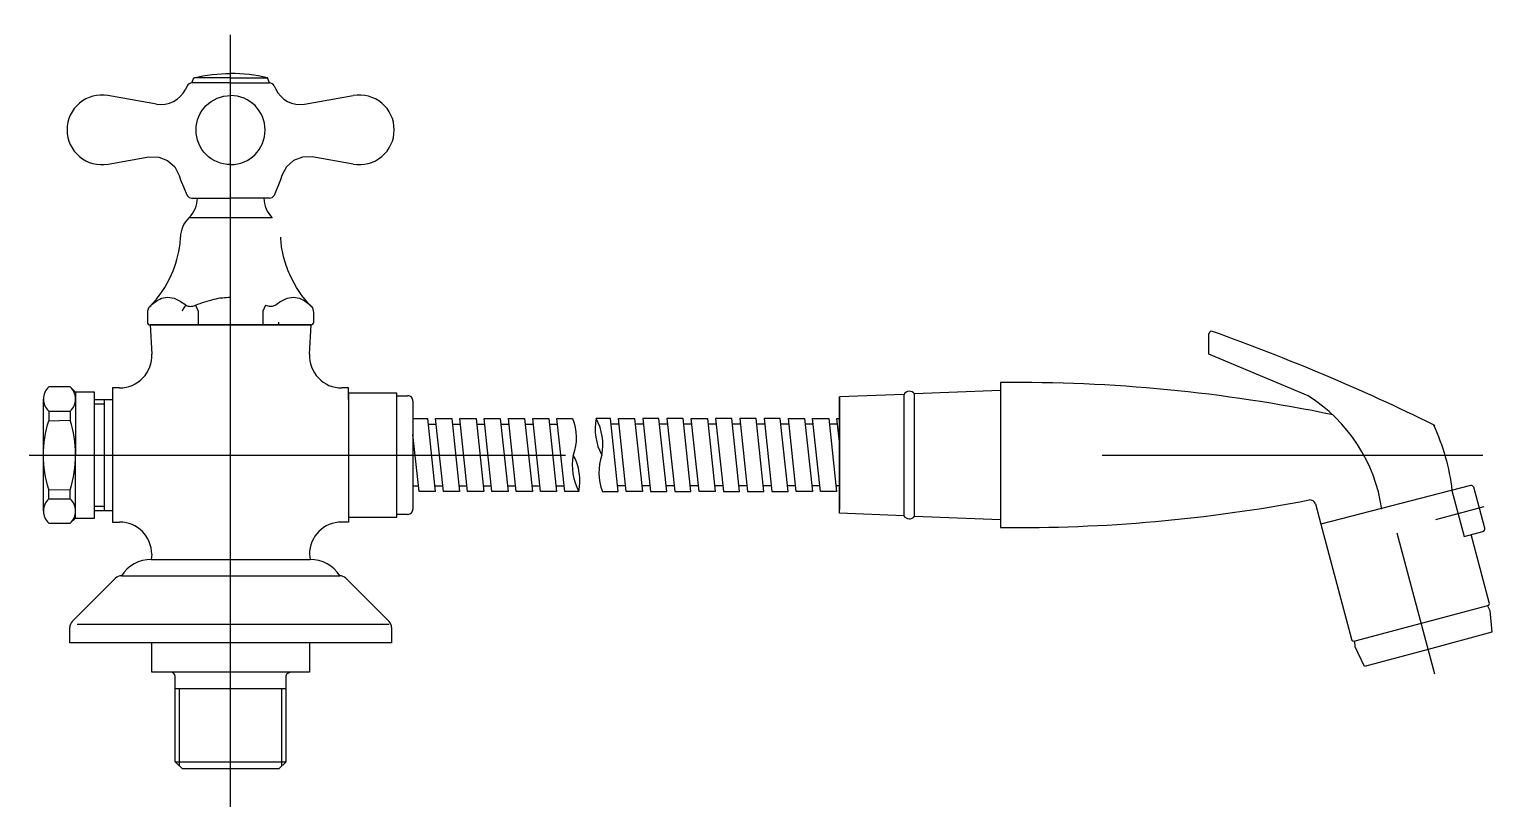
# Model space of a CAD drawing. Extents: x 4.081 to 4.354, y -0.005 to 0.139.
import ezdxf

# ---------------------------------------------------------------- set-up
doc = ezdxf.new("R2010")
doc.units = 0
doc.header["$LTSCALE"] = 0.2
doc.header["$MEASUREMENT"] = 0
doc.linetypes.add('AXES', pattern=[0.5400000065565109, 0.300000011920929, -0.07999999821186066, 0.07999999821186066, -0.07999999821186066])
doc.linetypes.add('CONTINU', pattern=[0])
doc.layers.get('0').update_dxf_attribs({"linetype": 'CONTINUOUS'})
doc.layers.add('DECA_EIXOS', color=5, linetype='AXES')

msp = doc.modelspace()

# ---------------------------------------------------------------- linework, layer by layer
at = {"linetype": 'CONTINU'}
for p, q in [((4.110875094163283, 0.1289253806605435), (4.110561037457999, 0.1282786131894331)), ((4.118999084015734, 0.1294884751065086), (4.111774489390388, 0.1294884745671425)), ((4.118999084015734, 0.1294884751065086), (4.126223678641079, 0.1294884745671424)), ((4.127123073868183, 0.1289253806605438), (4.1274022710131, 0.1283504028672956)), ((4.105201932123594, 0.1255414903613573), (4.096129768164085, 0.1271393780718603)), ((4.132801138691126, 0.1255423538926101), (4.141868399867382, 0.1271393780718603)), ((4.09615953587867, 0.1143428114772563), (4.10377614801359, 0.1156858221818887)), ((4.10377614801359, 0.1156858221818887), (4.105594361833868, 0.1156711175228769)), ((4.105594361833868, 0.1156711175228769), (4.10725256711993, 0.1150282886173934)), ((4.10725256711993, 0.1150282886173934), (4.108585189893158, 0.1138398092479186)), ((4.130745600911538, 0.1150282886173934), (4.129412978138309, 0.1138398092479186)), ((4.132403806197599, 0.1156711175228769), (4.130745600911538, 0.1150282886173934)), ((4.134222020017877, 0.1156858221818887), (4.132403806197599, 0.1156711175228769)), ((4.141838632152797, 0.1143428114772563), (4.134222020017877, 0.1156858221818887)), ((4.108585189893158, 0.1138398092479186), (4.109431795979289, 0.1122042351628921)), ((4.109431795979289, 0.1122042351628921), (4.109676282016589, 0.1114417732956559)), ((4.128566372052179, 0.1122042351628921), (4.128321886014878, 0.1114417732956559)), ((4.129412978138309, 0.1138398092479186), (4.128566372052179, 0.1122042351628921)), ((4.109676282016589, 0.1114417732956559), (4.110900795344184, 0.1085263619509637)), ((4.128321886014878, 0.1114417732956559), (4.127097372687283, 0.1085263619509637)), ((4.111770663949427, 0.1080194434775553), (4.118999084015734, 0.1080194445486686)), ((4.12622750408204, 0.1080194434775553), (4.118999084015734, 0.1080194445486686)), ((4.109564370807779, 0.0995125363551566), (4.109653257299282, 0.1007091028855406)), ((4.103499071644631, 0.08671604638922581), (4.103499071644631, 0.08488320765080161)), ((4.103998844464476, 0.08438343486587507), (4.118999084015734, 0.08438343591393987)), ((4.105999025055215, 0.08438343591393987), (4.103998854445381, 0.08438343486577447)), ((4.103999077531461, 0.08438343491793227), (4.104282873367061, 0.07892617731911035)), ((4.118999084015734, 0.08438343591393987), (4.133999082865646, 0.084383434865713)), ((4.133713651017677, 0.07892819042753114), (4.133999082865646, 0.084383434865713)), ((4.30138900068335, 0.07894795628620266), (4.301388999082476, 0.08269049414175636)), ((4.319888973228574, 0.07115372785714497), (4.30138900068335, 0.07894795628620266)), ((4.089117781410581, 0.07281458860273428), (4.090067591116052, 0.07186454596176606)), ((4.09829093820399, 0.0726145714443501), (4.096999083078785, 0.07261457693109517)), ((4.096999083078785, 0.07261457693109517), (4.096999083078785, 0.04761456856552268)), ((4.140999088968154, 0.07261457693109517), (4.139705556974779, 0.07261457693109517)), ((4.140999088968154, 0.07044457763447155), (4.140999088968154, 0.07261457693109517)), ((4.149999091176666, 0.07167136561212145), (4.140999088968154, 0.07167136561212145)), ((4.140999088968154, 0.07167136561212145), (4.140999088968154, 0.04855777586902425)), ((4.149999091176666, 0.04855777586902425), (4.149999091176666, 0.07167136561212145)), ((4.149999091176666, 0.0711713650432628), (4.151999087727532, 0.07117136846039077)), ((4.244499116373774, 0.07143113967640291), (4.232499108744375, 0.0709696026257665)), ((4.232499108744375, 0.0709696026257665), (4.232499108744374, 0.0499540699763928)), ((4.244499116373774, 0.07143113967640291), (4.244499116373774, 0.04879801840168524)), ((4.246499032937982, 0.04872098199637799), (4.246499119065987, 0.07150806026770143)), ((4.262499124806269, 0.07212344955181907), (4.246499119065987, 0.07150806026770143)), ((4.262499088667021, 0.07361450417077434), (4.262499112097169, 0.04661458092158329)), ((4.084099065591401, 0.04966894323216312), (4.084099065591401, 0.07056020025654071)), ((4.149999091176666, 0.05111455447790866), (4.149999091176666, 0.06911468136683256)), ((4.152999093961879, 0.07017136372563156), (4.152999089758397, 0.0500578002549012)), ((4.321251200476656, 0.05101273277792411), (4.322267697084413, 0.0472191248682311)), ((4.096999083078785, 0.04761456856552268), (4.098299068094382, 0.0476145720790608)), ((4.140999088968154, 0.04855777586902425), (4.149999091176666, 0.04855777586902425)), ((4.151998475880906, 0.04905777543401488), (4.149999091176666, 0.04905777543401488)), ((4.104299074418693, 0.04161459233355397), (4.104195282996563, 0.040614577667258)), ((4.104195282996563, 0.040614577667258), (4.133802877003959, 0.040614577667258)), ((4.089467689567293, 0.02908322155191112), (4.097530312249047, 0.03714599184919524)), ((4.098661769631765, 0.03761466849221803), (4.139336390368757, 0.03761466849221803)), ((4.140467819427536, 0.03714602017342152), (4.148530488658645, 0.0290832073416132)), ((4.088999082007991, 0.0251145630442435), (4.088999069998263, 0.02795185241358634)), ((4.090413877403289, 0.02861454694889341), (4.148530480423619, 0.02861454694889341)), ((4.148999094048905, 0.02795414613528043), (4.148999082008004, 0.0251145630442435)), ((4.148999082008004, 0.0251145630442435), (4.088999082007991, 0.0251145630442435)), ((4.104299074920686, 0.01961454273264567), (4.104299074920686, 0.0251145630442435)), ((4.133699085079837, 0.0251145630442435), (4.133699085079837, 0.01961454273264567)), ((4.133699085079837, 0.01961454273264566), (4.104299074920686, 0.01961454273264567)), ((4.108669065075418, 0.002944555047425819), (4.108669045683389, 0.0188145445191398))]:
    msp.add_line(p, q, dxfattribs=at)
at = {"linetype": 'CONTINUOUS'}
msp.add_line((4.089117781410581, 0.07281458860273428), (4.085080501746443, 0.07281458860273426), dxfattribs=at)
at = {"linetype": 'CONTINU'}
for points in [[(4.112148644096347, 0.1304533369109837, -0.05765629242710601), (4.118999084015734, 0.1312458671089997, -0.05765629242710601)], [(4.12584952393512, 0.1304533369109837, 0.05765629242710601), (4.118999084015734, 0.1312458671089997, 0.05765629242710601)], [(4.118999084015734, 0.1142644981308097, -0.9999999999999999), (4.118999084015734, 0.1271397230892741)], [(4.118999084015734, 0.1142644981308097, 0.9999999999999999), (4.118999084015734, 0.1271397230892741)], [(4.111226165925943, 0.1043498511741305, 0.2076135175467813), (4.112797312747478, 0.1080194454676522)], [(4.125199107499486, 0.108019443629944, 0.2074519077436906), (4.12677199407458, 0.1043498511741305)], [(4.134040191408, 0.08783629624517826, -0.09014335055346959), (4.130027666614969, 0.0937593606018879, -0.04339917162776492), (4.128865026808776, 0.09715345851368919, -0.03273134281166447), (4.128433789192743, 0.09951252430874014), (4.128344910732184, 0.1007091028855406, 0.2051591314793661)], [(4.103957976623467, 0.08783629624517826, -0.07262920705794157), (4.105788855242904, 0.08918192312496329, -0.1149541009165692), (4.107264428824659, 0.08953987435879415, -0.1037505692941834), (4.108829876704065, 0.08918308961962272, -0.05644691816175443), (4.110721003467636, 0.08804430774120738)], [(4.110721003467636, 0.08804430774120738, 0.1577771226322089), (4.1114785303196, 0.08783630628385865, 0.09477514020544867), (4.112471958129408, 0.08804430774120738)], [(4.112471958129408, 0.08804430774120738, -0.04028064610115365), (4.115947574141319, 0.08917996156681822, -0.05637284102600388), (4.118999084015734, 0.08953995065276499, -0.0563721550615822)], [(4.127277156532887, 0.08804430774120738, -0.05645481543322089), (4.129168291327401, 0.08918308961962272, -0.1037474794130499), (4.130733731175863, 0.08953987435879415, -0.1149500397753835), (4.132209192324397, 0.08918197934157339, -0.0714160111048912), (4.134040191408, 0.08783629624517826)], [(4.133999082865646, 0.084383434865713, 0.4144785996252233), (4.134499078602946, 0.08488343679484782), (4.134499088349, 0.08671474894706498, 0.1967339295023739), (4.134040191408, 0.08783629624517826)], [(4.089117562529236, 0.06829195242987762, 0.4340420355016603), (4.089117781410581, 0.07281458860273428)], [(4.085080559417981, 0.05371330696670573, -0.07622068521801986), (4.084099039490832, 0.06011457258075883, -0.07619961774658818), (4.085080023183779, 0.06651413036404431, 0.07619961774658818)], [(4.090099050605467, 0.0601879672873392, 0.0758691494257335), (4.089117562529236, 0.0666190322470426)], [(4.183923717833135, 0.05331656990821709), (4.18129152108142, 0.05331657013784898), (4.179836799846538, 0.06691250207640215), (4.182766085714923, 0.06691250207640215, -0.1751938654082415), (4.182890853166439, 0.06011457253655551, 0.1751938654082415)], [(4.18716139226075, 0.06691257671770523, 0.1773046680596208), (4.188194252429697, 0.06011455628514085)], [(4.188194252429697, 0.06011455628514085, 0.1751957412176047), (4.188319024668005, 0.05331664291828169), (4.191248310920242, 0.05331664291828169), (4.18979359068923, 0.06691257485683486), (4.18716139226075, 0.06691257671770523)], [(4.188194252429697, 0.06011455628514085, 0.1773048822201931), (4.18716139226075, 0.06691257671770523)], [(4.343238407404994, 0.06577692255335324, -0.07809737376403413), (4.346689000160531, 0.05352987441565875), (4.348992495295232, 0.04493312861988623), (4.35244811133429, 0.04585906000315817, 0.4142037731330859), (4.35280165114316, 0.0464714268983051), (4.350756972438112, 0.05410224452109171, 0.4142053477921198), (4.350144613980302, 0.05445580274544418), (4.322267697084413, 0.0472191248682311)], [(4.343480449481802, 0.06552810277640668, 0.176366969053203), (4.343238407404994, 0.06577692255335324)], [(4.089117562529236, 0.05361011282606841, 0.07586912241849204), (4.090099050605467, 0.0601879672873392)], [(4.182890853166439, 0.06011457253655551, 0.1773045608150544), (4.183923717833135, 0.05331656990821709)], [(4.183923717833135, 0.05331656990821709, 0.1773045695698806), (4.182890853166439, 0.06011457253655551)], [(4.085080657601917, 0.0519371321268931, 0.4340351008751055), (4.085080357104327, 0.04741469013121722), (4.089117841536543, 0.04741461110733514)], [(4.089117841536543, 0.04741461110733514, 0.4340348437298808), (4.089117557138799, 0.05193719609824471)], [(4.140999088968154, 0.04978458292016685), (4.140999088968154, 0.04761456856552268), (4.139699083875197, 0.04761466694459034, 0.414212704349349), (4.133698982685322, 0.04161458333185047), (4.133802877003959, 0.040614577667258)], [(4.244499111304458, 0.04879801859666348, 0.537393157847602), (4.246499110618265, 0.04872109010243011)], [(4.322267697084413, 0.0472191248682311), (4.327964519298572, 0.02576508144421617, 0.4156431306520223), (4.328577486257562, 0.02540911654031076)], [(4.353305225176287, 0.0320348431816375, 0.414212665348282), (4.353658838356571, 0.03264718010644765), (4.350274763121084, 0.04527671193709985)], [(4.139336390368757, 0.03761466849221803, 0.2679433752068242), (4.133802877003959, 0.040614577667258)], [(4.12932908689416, 0.002944555047425819), (4.129328986384724, 0.01881450479427506, -0.4142382892810837), (4.130129081379579, 0.01961466733776581, 0.4142382892810837)]]:
    msp.add_lwpolyline(points, format="xyb", dxfattribs=at)
for points in [[(4.111772395778619, 0.1294884745669861), (4.112148644096347, 0.1304533369109837)], [(4.118999084015734, 0.130453352418235), (4.112148644096347, 0.1304533369109837)], [(4.118999084015734, 0.130453352418235), (4.12584952393512, 0.1304533369109837)], [(4.126225772252848, 0.1294884745669861), (4.12584952393512, 0.1304533369109837)], [(4.113531922312736, 0.1080194437385401), (4.118999084015734, 0.1080194445486686)], [(4.124466245718732, 0.1080194437385401), (4.118999084015734, 0.1080194445486686)], [(4.12677199407458, 0.1043498511741305), (4.111226165925943, 0.1043498511741305)], [(4.103957976623467, 0.08783629624517826), (4.104169773597849, 0.08802118767288654)], [(4.110721003467636, 0.08804430774120738), (4.110392080081974, 0.08773705385100115), (4.110138117530401, 0.08736181600956631), (4.109981128631241, 0.0869398179949495)], [(4.112471958129408, 0.08804430774120738), (4.11298112802892, 0.0869398179949495), (4.11298112802892, 0.08438343486583796)], [(4.125526209902058, 0.08804430774120738), (4.125017031971602, 0.08693982602589381), (4.125017031971602, 0.08438343486576641)], [(4.125526209902058, 0.08804430774120738), (4.126211072770004, 0.08785823276953147), (4.126818621737181, 0.08786103356135581), (4.127277156532887, 0.08804430774120738)], [(4.133804282419211, 0.08804430774120738), (4.134040191408, 0.08783629624517826)], [(4.127584015555115, 0.08438343486575116), (4.127802364228164, 0.0844515624144298), (4.127958019990571, 0.08463128892463721), (4.128017031369281, 0.08488343648279852)], [(4.133999082865646, 0.084383434865713), (4.103999077534168, 0.08438343486589135)], [(4.131999134945308, 0.08438343591393987), (4.133999082865646, 0.084383434865713)], [(4.093599070376507, 0.07044457763447155), (4.093599070376507, 0.07186457607780718), (4.090067591116052, 0.07186454596176606)], [(4.090067591116052, 0.07186454596176606), (4.090099050605467, 0.0601879672873392)], [(4.244499111304458, 0.04879801859666348), (4.232499108744374, 0.04925956796755231), (4.232499108744374, 0.07096960262576647)], [(4.085080610929, 0.06829205499452996), (4.085080023183779, 0.06651413036404431)], [(4.085080610929, 0.06829205499452996), (4.089117562529236, 0.06829195242987762)], [(4.089117562529236, 0.06829195242987762), (4.089117562529236, 0.0666190322470426)], [(4.090067558992275, 0.04836455436079012), (4.093599070376507, 0.04836455436079012), (4.093599070376507, 0.07044457763447155)], [(4.093599070376507, 0.07044457763447155), (4.096999083078785, 0.07044457763447155)], [(4.093599070376507, 0.06964458917226138), (4.095499063302585, 0.06964458917226138)], [(4.095499063302585, 0.04978458292016685), (4.095499063302585, 0.07044457763447155)], [(4.085080023183779, 0.06651413036404431), (4.089117562529236, 0.0666190322470426)], [(4.152999090574346, 0.06691250207640215), (4.155699660229303, 0.06691250207640215), (4.157154457758154, 0.05331657013784898), (4.154137352449117, 0.05331657013784898), (4.152999090574346, 0.06395418127189897)], [(4.155810141930027, 0.06587997009299894), (4.157318721610523, 0.06587997009299894)], [(4.160335856110192, 0.06587997009299894), (4.161844440888488, 0.06587997009299894)], [(4.164861506042803, 0.06587997009299894), (4.166370159084126, 0.06587997009299894)], [(4.169387212192025, 0.06587997009299894), (4.170895818736546, 0.06587997009299894)], [(4.173912946449551, 0.06587997009299894), (4.175421520785234, 0.06587997009299894)], [(4.178438571054526, 0.06587997009299894), (4.17994727753179, 0.06587997009299894)], [(4.191412705353915, 0.06587997009299894), (4.189904075401557, 0.06587997009299894)], [(4.195938326174353, 0.06587997009299894), (4.194429813134483, 0.06587997009299894)], [(4.200464074749519, 0.06587997009299894), (4.198955466618772, 0.06587997009299894)], [(4.204989794165027, 0.06587997009299894), (4.203481156045064, 0.06587997009299894)], [(4.209515431683511, 0.06587997009299894), (4.20800688975145, 0.06587997009299894)], [(4.214041143662156, 0.06587997009299894), (4.212532549931055, 0.06587997009299894)], [(4.218566813754134, 0.06587997009299894), (4.217058248049332, 0.06587997009299894)], [(4.223092502408546, 0.06587997009299894), (4.221583940742231, 0.06587997009299894)], [(4.227618193928801, 0.06587997009299894), (4.226109629749453, 0.06587997009299894)], [(4.232143884016133, 0.06587997009299894), (4.230635319836785, 0.06587997009299894)], [(4.232499108744374, 0.06256020183325765), (4.232033390268993, 0.066912578872307), (4.232499108744374, 0.06691257385296683)], [(4.090067558992275, 0.04836455436079012), (4.090099050605467, 0.0601879672873392)], [(4.085080559417981, 0.05371330696670573), (4.089117562529236, 0.05361011282606841)], [(4.085080657601917, 0.0519371321268931), (4.085080559417981, 0.05371330696670573)], [(4.085080657601917, 0.0519371321268931), (4.089117557138799, 0.05193719609824471)], [(4.089117557138799, 0.05193719609824471), (4.089117562529236, 0.05361011282606841)], [(4.152999090574346, 0.05434917490168491), (4.154026862717449, 0.05434917490168491)], [(4.157043966457153, 0.05434917490168491), (4.158552560835727, 0.05434917490168491)], [(4.161569680736577, 0.05434917490168491), (4.163078220889632, 0.05434917490168491)], [(4.166095315827193, 0.05434917490168491), (4.16760395402652, 0.05434917490168491)], [(4.17062103681841, 0.05434917490168491), (4.172129645151878, 0.05434917490168491)], [(4.175146784592428, 0.05434917490168491), (4.176655297632299, 0.05434917490168491)], [(4.179672405886989, 0.05434917490168491), (4.181181035674168, 0.05434917490168491)], [(4.192646539712254, 0.05434917490168491), (4.191137833234991, 0.05434917490168491)], [(4.197172163313361, 0.05434917490168491), (4.195663589981547, 0.05434917490168491)], [(4.20169789907669, 0.05434917490168491), (4.200189291026367, 0.05434917490168491)], [(4.206223603657368, 0.05434917389781687), (4.204714951557172, 0.05434917490168491)], [(4.210749254656589, 0.05434917389781687), (4.209240672136996, 0.05434917389781687)], [(4.215274966165826, 0.05434917389781687), (4.213766389270615, 0.05434917389781687)], [(4.219800651831153, 0.05434917389781687), (4.21829208518834, 0.05434917389781687)], [(4.224326339976608, 0.05434917389781687), (4.222817775275673, 0.05434917389781687)], [(4.228852030063941, 0.05434917389781687), (4.227343464598231, 0.05434917389781687)], [(4.232499112759847, 0.05434917389781687), (4.231869153442602, 0.05434917389781687)], [(4.093599070376507, 0.05058455532048845), (4.095499063302585, 0.05058455532048845)], [(4.093599070376507, 0.04978458292016685), (4.096999083078785, 0.04978458292016685)], [(4.089117841536543, 0.04741461110733514), (4.090067558992275, 0.04836455436079012)], [(4.246499110618265, 0.04872109010243011), (4.262499116775325, 0.04810569594479878)], [(4.353305225176287, 0.0320348431816375), (4.353757254547935, 0.03112076975954645), (4.354111258572643, 0.02707448086894489), (4.342235500766558, 0.02389239444014001), (4.330359740807821, 0.02071028878829781), (4.328643158587648, 0.02439147288143401), (4.328577486257562, 0.02540911654031076)], [(4.353305225176287, 0.0320348431816375), (4.328577486257562, 0.02540911654031076)], [(4.108669048371619, 0.01661455939685443), (4.128529084377798, 0.01661455939685442)], [(4.10946908365367, 0.002144513161032894), (4.10946908365367, 0.01661455939685442)], [(4.128529084377798, 0.01661455939685442), (4.12932908689416, 0.01661455939685442)], [(4.128529084377798, 0.002144552531063095), (4.128529084377798, 0.01661455939685442)], [(4.108669065075418, 0.002944555047425819), (4.12932908689416, 0.002944555047425819)], [(4.12932908689416, 0.002944555047425819), (4.127999074177828, 0.001614554377510922), (4.109999069760805, 0.001614554377510922), (4.108669065075418, 0.002944555047425819)]]:
    msp.add_lwpolyline(points, dxfattribs=at)
for points in [[(4.160225374409468, 0.06691250207640215), (4.16168017193832, 0.05331657013784898), (4.158663050567394, 0.05331657013784898), (4.157208236976654, 0.06691250207640215)], [(4.164751024342079, 0.06691250207640215), (4.166205805809043, 0.05331657013784898), (4.16318870853095, 0.05331656913398095), (4.161733959187764, 0.06691250207640215)], [(4.169276730491301, 0.06691250207640215), (4.170731528020153, 0.05331657013784898), (4.167714442788476, 0.05331657013784898), (4.166259677383402, 0.06691250207640215)], [(4.173802466756563, 0.06691250207640215), (4.175257278339569, 0.05331657013784898), (4.172240132875809, 0.05331657013784898), (4.170785335346958, 0.06691250207640215)], [(4.178328086573134, 0.06691250207640215), (4.179782898156138, 0.05331657013784898), (4.176765784816157, 0.05331656913398095), (4.175311041496179, 0.06691250207640215)], [(4.194319325950624, 0.0669125758607029), (4.195774069270602, 0.05331664291828169), (4.192757024193647, 0.05331664291828169), (4.191302212610642, 0.06691257485683486)], [(4.198844976887103, 0.06691257786843897), (4.195827833431081, 0.06691257485683486), (4.197282645014085, 0.05331664291828169), (4.200299774415956, 0.05331664291828169)], [(4.203370666974436, 0.06691257786843897), (4.200353583750496, 0.06691257485683486), (4.201808380024513, 0.05331664191441365), (4.204825432630478, 0.05331664191441365)], [(4.207896401984864, 0.0669125758607029), (4.209351153084819, 0.05331664191441365), (4.206334084730674, 0.05331664191441365), (4.204879304267578, 0.06691257485683486)], [(4.209404940585229, 0.06691257485683486), (4.210859736859247, 0.05331664191441365), (4.213876873790127, 0.05331664191441365), (4.212422061705189, 0.06691257385296683)], [(4.213930652506693, 0.06691257485683486), (4.215385449533611, 0.05331664191441365), (4.218402570904536, 0.05331664191441365), (4.216947758317663, 0.06691257385296683)], [(4.221473448404996, 0.06691257485683486), (4.218456321010862, 0.06691257485683486), (4.219911136609339, 0.05331664191441365), (4.222928260991869, 0.05331664191441365)], [(4.225999137488461, 0.06691257485683486), (4.227453949071466, 0.05331664191441365), (4.224436823685068, 0.05331664191441365), (4.222982010094327, 0.06691257385296683)], [(4.230524827575794, 0.06691257485683486), (4.231979639158799, 0.05331664191441365), (4.228962513772401, 0.05331664191441365), (4.22750770018166, 0.06691257385296683)]]:
    msp.add_lwpolyline(points, close=True, dxfattribs=at)
for centre, radius, start, end in [((4.106068269715496, 0.1304602068808928), 0.004994428197771166, 260.0109004404711, 334.0997637809891), ((4.111774489465032, 0.128488653184546), 0.0009998213825964867, 90.00000427752806, 154.0997637809316), ((4.126223678566435, 0.1284886531845459), 0.0009998213825964867, 25.90023621909242, 89.99999572247194), ((4.131929249668017, 0.1304600894033986), 0.004994428197771166, 204.9867095947243, 280.0537719726513), ((4.095033188223789, 0.1207225573942285), 0.006534130375555456, 130.1395568847738, 179.8596617579539), ((4.095008826925038, 0.1207021142555296), 0.006534131518605761, 80.12195073061014, 129.8606908736534), ((4.142989341106429, 0.1207021142555296), 0.006534131518605761, 50.13930912634662, 99.87804926938988), ((4.142964979807678, 0.1207225573942285), 0.006534130375555456, 0.1403382420461107, 49.86044311522614), ((4.095031129891558, 0.1207534111640884), 0.006532069321411384, 180.1302503131355, 229.8686957430361), ((4.14296703813991, 0.1207534111640884), 0.006532069321411384, 310.131304256964, 359.8697496868646), ((4.09500883036973, 0.120774854903504), 0.006534164507069661, 230.1393928527797, 280.1430263063795), ((4.142989337661737, 0.120774854903504), 0.006534164507069661, 259.8569736936205, 309.8606071472203), ((4.111770663949427, 0.1090192469787522), 0.0009998035011965546, 209.5367622375384, 270), ((4.12622750408204, 0.1090192469787522), 0.0009998035011965546, 270, 330.4632377624616), ((4.114689425927576, 0.1006934774558475), 0.00503619286829507, 133.4462840238925, 179.8222322626891), ((4.089671105471107, 0.1018354352132642), 0.020002264351116, 315.5727580063514, 336.18667844902), ((4.105095830515988, 0.08671605488678369), 0.001596758871379853, 135.5727580063421, 180.0003049140427), ((4.301887121002011, 0.0826904943548285), 0.0004981219195363555, 70.31972811611381, 180.0000245083263), ((4.167346400673134, -0.293475229906707), 0.4000001338491613, 63.91335296630868, 70.31972811613038), ((4.098290963687115, 0.07861457776866554), 0.006000006324369549, 269.9997566543418, 2.976892552478435), ((4.139705556974779, 0.07861467912486278), 0.006000102193767605, 177.0048746577397, 270), ((4.265741377638735, -0.2163674674167806), 0.2900000970406416, 78.31880950927743, 90.64059752505734), ((4.151999089436107, 0.07017136393461994), 0.001000004525772286, 359.9999880259017, 90.00009789367408), ((4.303917800486163, 0.04575840853343126), 0.03000001003868724, 8.178421020506503, 57.83412146301121), ((4.151999089436628, 0.05005777556786413), 0.001000000322074337, 269.9648458557623, 0.001414462577225038), ((4.265743368605795, 0.3365736565916077), 0.2899772245603242, 269.3589631601726, 280.8036513219109), ((4.32028527454605, 0.05075391287773721), 0.001000000322075031, 15.00004577638606, 100.8034362793272), ((4.098299068094382, 0.04161456575469084), 0.006000006324369957, 0.0002538091794162203, 90), ((4.104026588998672, 0.03432233979765654), 0.006294498794389521, 88.46427621370235, 148.4630323103986), ((4.098661769631765, 0.03601457424072109), 0.001600094251496843, 90, 135.0010070800796), ((4.139336390368757, 0.03601457424072109), 0.001600094251496938, 45.00042724609229, 90), ((4.090599072646787, 0.02795185918610501), 0.00160000264853822, 135.0005244986516, 180.0002425225589), ((4.147399093037167, 0.02795185751815798), 0.001600002648538828, 0.08195495605720221, 44.99884033203588), ((4.107869046492341, 0.01881454354159614), 0.0007999991910495278, 7.001147821162583e-05, 90)]:
    msp.add_arc(centre, radius, start, end, dxfattribs=at)
at = {"linetype": 'CONTINUOUS'}
for centre, radius, start, end in [((4.089633062669177, 0.1019369927585733), 0.02007822285382807, 335.9653749349048, 353.0645792226356), ((4.103882695462974, 0.08476705867610296), 0.0004008214294715468, 163.1553727817468, 286.8446312214435), ((4.087163393412533, 0.07055337208227813), 0.003074335350128933, 132.6493383910478, 227.3534280669902), ((4.245524567573976, 0.07080788149267732), 0.001200000386490139, 35.69583129884371, 148.7092168954297)]:
    msp.add_arc(centre, radius, start, end, dxfattribs=at)
at = {"layer": 'DECA_EIXOS'}
for points in [[(4.118999084015734, -0.005445693699698531), (4.118999084015734, 0.1394894647906846)], [(4.118999084015734, 0.06964960349310817), (4.118999084015734, 0.1384228509854777)], [(4.081459462850091, 0.06011457253655551), (4.352426494953784, 0.06011457253655551)], [(4.34370060092062, 0.04812215436127192), (4.35271175409529, 0.05053668085378497)], [(4.33641206120529, 0.04562568011313004), (4.343463977177788, 0.01930767633550188)]]:
    msp.add_lwpolyline(points, dxfattribs=at)

doc.saveas('drawing.dxf')
